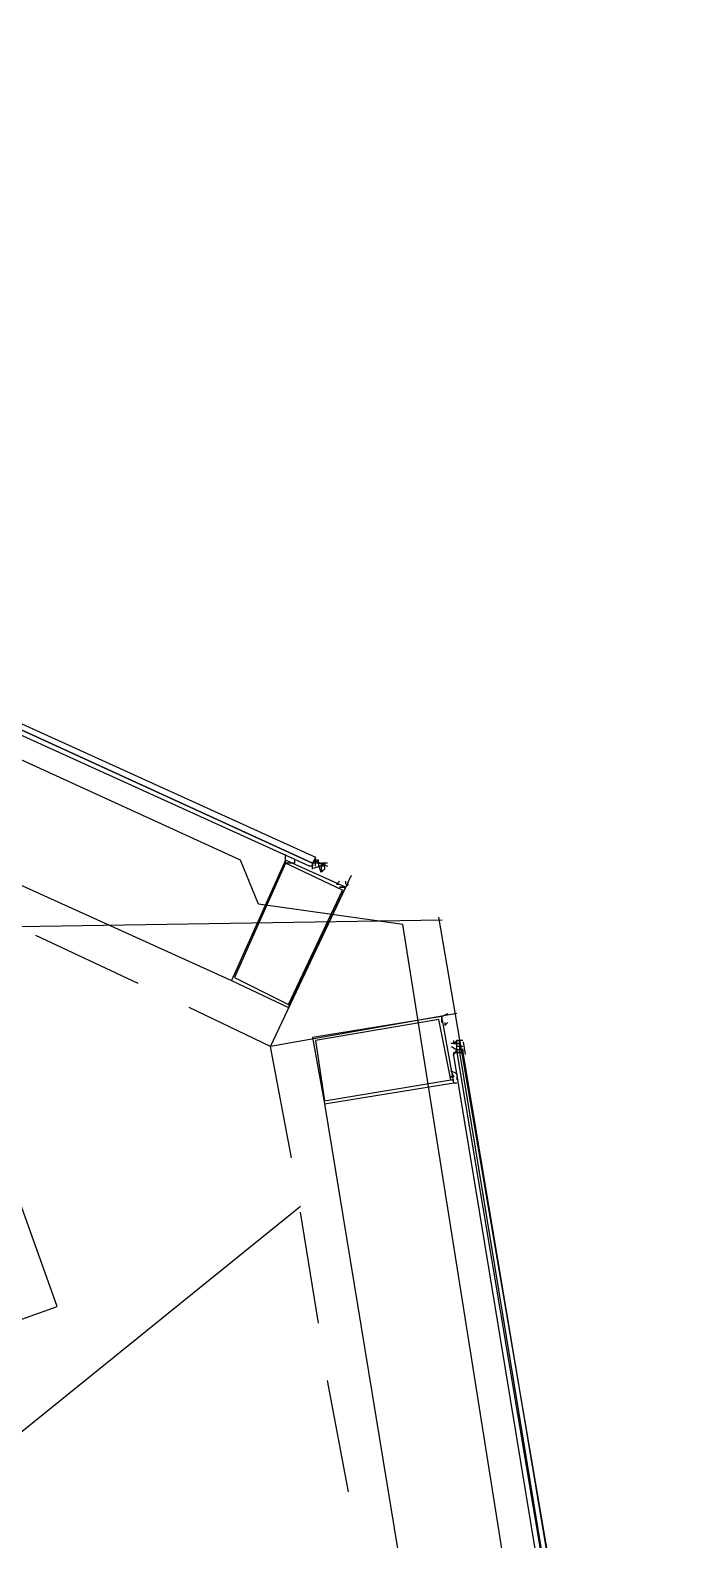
# Model space of a CAD drawing. Header units: feet. Extents: x -84 to 198, y -22 to 181.
# Drawn here: x 133.07 to 135.99, y 140.52 to 147.22 of the extents above; entities that cross this region are included whole.
import ezdxf

# ---------------------------------------------------------------- set-up
doc = ezdxf.new("R2010")
doc.units = ezdxf.units.FT
doc.layers.add('A-AREA-UNIDAD', color=30, linetype='CONTINUOUS')
doc.layers.add('A-LINEA', color=7, linetype='CONTINUOUS')

msp = doc.modelspace()

# ---------------------------------------------------------------- linework, layer by layer
at = {"layer": 'A-AREA-UNIDAD'}
msp.add_lwpolyline([(136.128, 134.3822), (134.72, 143.2533), (134.08, 143.3422), (134, 143.5378), (131.2, 144.8178), (130.4, 144.9422), (130.112, 145.2978), (127.28, 146.4533), (126.672, 146.4889), (126.56, 146.7378), (123.648, 147.8222), (122.912, 147.8933), (122.848, 148.0889), (115.968, 150.2222), (115.2, 150.2578), (115.168, 150.4178), (111.968, 151.2178), (111.328, 151.2178), (111.28, 151.3778), (104.032, 152.7289)], dxfattribs=at)
at = {"layer": 'A-LINEA'}
for p, q in [((130.5733, 144.5378), (133.96, 143.0044)), ((134.2133, 143.5644), (134.2133, 143.5644)), ((134.2267, 143.5511), (134.2267, 143.5511)), ((134.2267, 143.5511), (134.2267, 143.5511)), ((134.32, 143.5244), (134.32, 143.5244)), ((134.32, 143.5244), (134.32, 143.5244)), ((134.32, 143.5244), (134.32, 143.5244)), ((134.32, 143.5244), (134.32, 143.5244)), ((134.32, 143.5111), (134.32, 143.5244)), ((134.3333, 143.5244), (134.32, 143.5244)), ((134.32, 143.5244), (134.32, 143.5244)), ((134.32, 143.5244), (134.32, 143.5244)), ((134.32, 143.5244), (134.32, 143.5244)), ((134.32, 143.5111), (134.32, 143.5111)), ((134.32, 143.5111), (134.32, 143.5111)), ((134.32, 143.5111), (134.32, 143.5111)), ((134.32, 143.5111), (134.32, 143.5111)), ((134.32, 143.5111), (134.32, 143.5111)), ((134.32, 143.5111), (134.32, 143.5111)), ((134.32, 143.5111), (134.32, 143.5111)), ((134.32, 143.5111), (134.32, 143.5111)), ((134.32, 143.5111), (134.32, 143.5111)), ((134.32, 143.5111), (134.32, 143.5111)), ((134.32, 143.5111), (134.32, 143.5111)), ((134.32, 143.5111), (134.32, 143.5111)), ((134.3331, 143.5355), (134.3859, 143.5114)), ((134.3333, 143.5511), (134.3333, 143.5511)), ((134.3333, 143.5511), (134.3333, 143.5511)), ((134.3333, 143.5511), (134.3333, 143.5511)), ((134.3333, 143.5378), (134.3333, 143.5378)), ((134.3333, 143.5244), (134.3333, 143.5378)), ((134.3333, 143.5378), (134.3333, 143.5378)), ((134.3333, 143.5378), (134.3333, 143.5378)), ((134.3467, 143.5378), (134.3333, 143.5378)), ((134.3333, 143.5378), (134.3333, 143.5378)), ((134.3333, 143.5378), (134.3333, 143.5378)), ((134.3333, 143.5378), (134.3333, 143.5378)), ((134.3333, 143.5378), (134.3333, 143.5244)), ((134.3333, 143.5378), (134.3333, 143.5378)), ((134.3333, 143.5378), (134.3333, 143.5378)), ((134.3333, 143.5378), (134.3333, 143.5378)), ((134.3333, 143.5378), (134.3333, 143.5378)), ((134.3333, 143.5378), (134.3333, 143.5378)), ((134.3333, 143.5378), (134.3333, 143.5378)), ((134.3333, 143.5378), (134.3333, 143.5378)), ((134.3333, 143.5244), (134.3333, 143.5378)), ((134.3333, 143.5244), (134.3333, 143.5378)), ((134.3333, 143.5378), (134.3333, 143.5378)), ((134.3333, 143.5378), (134.3333, 143.5378)), ((134.3333, 143.5378), (134.3333, 143.5378)), ((134.3333, 143.5378), (134.3333, 143.5378)), ((134.3333, 143.5378), (134.3333, 143.5378)), ((134.3333, 143.5378), (134.3333, 143.5378)), ((134.3333, 143.5378), (134.3333, 143.5378)), ((134.3333, 143.5244), (134.3333, 143.5244)), ((134.3333, 143.5244), (134.3333, 143.5244)), ((134.3333, 143.5244), (134.3333, 143.5244)), ((134.3333, 143.5111), (134.3333, 143.5244)), ((134.3333, 143.5244), (134.3333, 143.5244)), ((134.3333, 143.5244), (134.3333, 143.5244)), ((134.3467, 143.5244), (134.3333, 143.5244)), ((134.3333, 143.5244), (134.3333, 143.5244)), ((134.3333, 143.5111), (134.3333, 143.5244)), ((134.3467, 143.5244), (134.3333, 143.5244)), ((134.3333, 143.5111), (134.3333, 143.5244)), ((134.3333, 143.5244), (134.3333, 143.5244)), ((134.3467, 143.5244), (134.3333, 143.5244)), ((134.3467, 143.5244), (134.3333, 143.5244)), ((134.3333, 143.5244), (134.3333, 143.5244)), ((134.3467, 143.5244), (134.3333, 143.5244)), ((134.3333, 143.5244), (134.3333, 143.5244)), ((134.3333, 143.5244), (134.3333, 143.5244)), ((134.3333, 143.5244), (134.3333, 143.5244)), ((134.3333, 143.5244), (134.3333, 143.5244)), ((134.3333, 143.5244), (134.3333, 143.5244)), ((134.3333, 143.5244), (134.3333, 143.5244)), ((134.3333, 143.5244), (134.3333, 143.5244)), ((134.3333, 143.5244), (134.3333, 143.5244)), ((134.3333, 143.5244), (134.3333, 143.5244)), ((134.3333, 143.5244), (134.3333, 143.5244)), ((134.3333, 143.5244), (134.3333, 143.5244)), ((134.3333, 143.5244), (134.3333, 143.5244)), ((134.3333, 143.5244), (134.3333, 143.5244)), ((134.3333, 143.5244), (134.3333, 143.5244)), ((134.3333, 143.5244), (134.3333, 143.5244)), ((134.3333, 143.5111), (134.3333, 143.5111)), ((134.3333, 143.5111), (134.3333, 143.5111)), ((134.3333, 143.5111), (134.3333, 143.5111)), ((134.3467, 143.5378), (134.3467, 143.5378)), ((134.3467, 143.5378), (134.3467, 143.5378)), ((134.3467, 143.5378), (134.3467, 143.5378)), ((134.3467, 143.5378), (134.3467, 143.5378)), ((134.3467, 143.5378), (134.3467, 143.5378)), ((134.3467, 143.5244), (134.3467, 143.5378)), ((134.3467, 143.5244), (134.3467, 143.5378)), ((134.3467, 143.5378), (134.3467, 143.5378)), ((134.3467, 143.5378), (134.3467, 143.5378)), ((134.3467, 143.5244), (134.3467, 143.5111)), ((134.3467, 143.5244), (134.3467, 143.5244)), ((134.3467, 143.5244), (134.3467, 143.5244)), ((134.3467, 143.5244), (134.3467, 143.5244)), ((134.3467, 143.5244), (134.3467, 143.5244)), ((134.3467, 143.5244), (134.3467, 143.5244)), ((134.3467, 143.5244), (134.3467, 143.5244)), ((134.3467, 143.5244), (134.3467, 143.5244)), ((134.3467, 143.5244), (134.3467, 143.5244)), ((134.3467, 143.5244), (134.3467, 143.5244)), ((134.3467, 143.5244), (134.3467, 143.5244)), ((134.3467, 143.5244), (134.3467, 143.5244)), ((134.3467, 143.5244), (134.3467, 143.5244)), ((134.3467, 143.5244), (134.3467, 143.5244)), ((134.3467, 143.5244), (134.3467, 143.5244)), ((134.3467, 143.5244), (134.3467, 143.5244)), ((134.3467, 143.5244), (134.3467, 143.5244)), ((134.3467, 143.5244), (134.3467, 143.5244)), ((134.3467, 143.5244), (134.3467, 143.5244)), ((134.3467, 143.5244), (134.3467, 143.5244)), ((134.3467, 143.5244), (134.3467, 143.5244)), ((134.3467, 143.5244), (134.3467, 143.5244)), ((134.3467, 143.5244), (134.3467, 143.5244)), ((134.3467, 143.5244), (134.3467, 143.5244)), ((134.3467, 143.5244), (134.3467, 143.5244)), ((134.3467, 143.5244), (134.3467, 143.5244)), ((134.3467, 143.5244), (134.3467, 143.5244)), ((134.3467, 143.5111), (134.3467, 143.5111)), ((134.3467, 143.5111), (134.3467, 143.5111)), ((134.36, 143.5111), (134.3467, 143.5111)), ((134.3467, 143.5111), (134.3467, 143.5111)), ((134.36, 143.5111), (134.3467, 143.5111)), ((134.3467, 143.5111), (134.3467, 143.5111)), ((134.36, 143.5111), (134.3467, 143.5111)), ((134.36, 143.5111), (134.3467, 143.5111)), ((134.3467, 143.5111), (134.3467, 143.5111)), ((134.3467, 143.5111), (134.3467, 143.5111)), ((134.3467, 143.5111), (134.3467, 143.5111)), ((134.3467, 143.5111), (134.3467, 143.5111)), ((134.3467, 143.5111), (134.3467, 143.5111)), ((134.3467, 143.5111), (134.3467, 143.5111)), ((134.3467, 143.5111), (134.3467, 143.5111)), ((134.3467, 143.5111), (134.3467, 143.5111)), ((134.3467, 143.5111), (134.3467, 143.5111)), ((134.3467, 143.5111), (134.3467, 143.5111)), ((134.36, 143.5244), (134.36, 143.5244)), ((134.36, 143.5244), (134.36, 143.5244)), ((134.36, 143.5244), (134.36, 143.5244)), ((134.3733, 143.5244), (134.36, 143.5244)), ((134.36, 143.5111), (134.36, 143.5244)), ((134.36, 143.5244), (134.36, 143.5244)), ((134.36, 143.5244), (134.36, 143.5244)), ((134.36, 143.5244), (134.36, 143.5244)), ((134.36, 143.5244), (134.36, 143.5244)), ((134.36, 143.5244), (134.36, 143.5244)), ((134.36, 143.5111), (134.36, 143.5244)), ((134.36, 143.5244), (134.3733, 143.5244)), ((134.36, 143.5111), (134.36, 143.5244)), ((134.36, 143.5244), (134.36, 143.5244)), ((134.36, 143.5244), (134.36, 143.5244)), ((134.36, 143.5244), (134.36, 143.5244)), ((134.36, 143.5244), (134.36, 143.5244)), ((134.36, 143.5244), (134.36, 143.5244)), ((134.3733, 143.5244), (134.36, 143.5111)), ((134.36, 143.5244), (134.36, 143.5244)), ((134.36, 143.5244), (134.36, 143.5244)), ((134.36, 143.5244), (134.36, 143.5244)), ((134.36, 143.5244), (134.36, 143.5244)), ((134.36, 143.5244), (134.36, 143.5244)), ((134.36, 143.5244), (134.36, 143.5244)), ((134.36, 143.5244), (134.36, 143.5244)), ((134.36, 143.5244), (134.36, 143.5244)), ((134.36, 143.5244), (134.36, 143.5244)), ((134.36, 143.5244), (134.36, 143.5244)), ((134.36, 143.5244), (134.36, 143.5244)), ((134.36, 143.5244), (134.36, 143.5244)), ((134.36, 143.5111), (134.36, 143.5111)), ((134.36, 143.4978), (134.36, 143.5111)), ((134.3733, 143.5111), (134.36, 143.5111)), ((134.36, 143.5111), (134.36, 143.5111)), ((134.36, 143.5111), (134.36, 143.5111)), ((134.36, 143.5111), (134.36, 143.5111)), ((134.36, 143.5111), (134.36, 143.5111)), ((134.36, 143.5111), (134.36, 143.5111)), ((134.36, 143.5111), (134.36, 143.5111)), ((134.36, 143.5111), (134.36, 143.5111)), ((134.36, 143.5111), (134.36, 143.5111)), ((134.36, 143.5111), (134.36, 143.5111)), ((134.3733, 143.5111), (134.36, 143.5111)), ((134.36, 143.5111), (134.36, 143.5111)), ((134.36, 143.5111), (134.36, 143.5111)), ((134.36, 143.5111), (134.36, 143.5111)), ((134.36, 143.5111), (134.36, 143.5111)), ((134.36, 143.5111), (134.36, 143.5111)), ((134.36, 143.5111), (134.36, 143.5111)), ((134.36, 143.5111), (134.36, 143.5111)), ((134.3733, 143.5244), (134.3733, 143.5244)), ((134.3733, 143.5244), (134.3733, 143.5244)), ((134.3733, 143.5244), (134.3733, 143.5244)), ((134.3733, 143.5244), (134.3733, 143.5244)), ((134.3733, 143.5244), (134.3733, 143.5244)), ((134.3733, 143.5244), (134.3733, 143.5244)), ((134.3733, 143.5244), (134.3733, 143.5244)), ((134.3733, 143.5244), (134.3733, 143.5244)), ((134.3733, 143.5244), (134.3733, 143.5244)), ((134.3733, 143.5244), (134.3733, 143.5244)), ((134.3733, 143.5244), (134.3733, 143.5244)), ((134.3733, 143.5244), (134.3733, 143.5244)), ((134.3733, 143.5244), (134.3733, 143.5244)), ((134.3867, 143.5244), (134.3733, 143.5244)), ((134.3733, 143.5111), (134.3733, 143.5111)), ((134.3733, 143.5111), (134.3733, 143.5111)), ((134.3733, 143.5111), (134.3733, 143.5111)), ((134.3733, 143.5111), (134.3733, 143.5111)), ((134.3733, 143.5111), (134.3733, 143.5111)), ((134.3733, 143.5111), (134.3733, 143.5111)), ((134.3733, 143.5111), (134.3733, 143.5111)), ((134.3733, 143.5111), (134.3733, 143.5111)), ((134.3733, 143.5111), (134.3733, 143.5111)), ((134.3733, 143.5111), (134.3733, 143.5111)), ((134.3733, 143.5111), (134.3733, 143.5111)), ((134.3733, 143.5111), (134.3733, 143.5111)), ((134.3733, 143.5111), (134.3733, 143.5111)), ((134.3733, 143.5111), (134.3733, 143.5111)), ((134.3733, 143.5111), (134.3733, 143.5111)), ((134.3733, 143.5111), (134.3733, 143.5111)), ((134.3733, 143.5111), (134.3733, 143.5111)), ((134.3733, 143.5111), (134.3733, 143.5111)), ((134.3733, 143.5111), (134.3733, 143.5111)), ((134.3733, 143.5111), (134.3733, 143.5111)), ((134.32, 143.4978), (134.32, 143.4978)), ((134.36, 143.4844), (134.36, 143.4978)), ((134.36, 143.4978), (134.36, 143.4978)), ((134.36, 143.4978), (134.36, 143.4978)), ((134.36, 143.4978), (134.36, 143.4978)), ((134.36, 143.4978), (134.36, 143.4978)), ((134.36, 143.4978), (134.36, 143.4978)), ((134.36, 143.4978), (134.36, 143.4978)), ((134.36, 143.4978), (134.36, 143.4978)), ((134.36, 143.4978), (134.36, 143.4978)), ((134.36, 143.4978), (134.36, 143.4978)), ((134.36, 143.4978), (134.36, 143.4978)), ((134.36, 143.4978), (134.36, 143.4978)), ((134.36, 143.4978), (134.36, 143.4978)), ((134.36, 143.4978), (134.36, 143.4978)), ((134.36, 143.4978), (134.36, 143.4978)), ((134.36, 143.4978), (134.36, 143.4978)), ((134.36, 143.4978), (134.36, 143.4978)), ((134.36, 143.4978), (134.36, 143.4844)), ((134.3733, 143.4978), (134.3733, 143.4978)), ((134.3733, 143.4978), (134.3733, 143.4978)), ((134.3733, 143.4978), (134.3733, 143.4978)), ((134.3733, 143.4978), (134.3733, 143.4978)), ((134.3733, 143.4978), (134.3733, 143.4978)), ((134.895, 143.2722), (37.2384, 141.6899)), ((133.5467, 142.9911), (133.0933, 143.2044)), ((134.8933, 142.8178), (134.8933, 142.8178)), ((134.9333, 142.7244), (134.9333, 142.7244)), ((134.9333, 142.7244), (134.9333, 142.7244)), ((134.9333, 142.7244), (134.9333, 142.7244)), ((134.9467, 142.7378), (134.9467, 142.7378)), ((134.9467, 142.7244), (134.9467, 142.7378)), ((134.9467, 142.7244), (134.9467, 142.7244)), ((134.9467, 142.7244), (134.9467, 142.7244)), ((134.9467, 142.7244), (134.96, 142.7244)), ((134.9467, 142.7244), (134.9467, 142.7244)), ((134.9467, 142.7244), (134.9467, 142.7244)), ((134.96, 142.7244), (134.9467, 142.7244)), ((134.9467, 142.7244), (134.9467, 142.7244)), ((134.9467, 142.7244), (134.9467, 142.7244)), ((134.9467, 142.7244), (134.9467, 142.7244)), ((134.9467, 142.7244), (134.9467, 142.7244)), ((134.9467, 142.7244), (134.9467, 142.7244)), ((134.96, 142.7378), (134.96, 142.7378)), ((134.96, 142.7244), (134.96, 142.7378)), ((134.96, 142.7244), (134.96, 142.7378)), ((134.96, 142.7244), (134.96, 142.7378)), ((134.96, 142.7378), (134.96, 142.7378)), ((134.96, 142.7378), (134.96, 142.7378)), ((134.96, 142.7378), (134.96, 142.7378)), ((134.96, 142.7378), (134.96, 142.7378)), ((134.96, 142.7378), (134.96, 142.7378)), ((134.96, 142.7378), (134.96, 142.7378)), ((134.96, 142.7378), (134.96, 142.7378)), ((134.96, 142.7378), (134.96, 142.7378)), ((134.96, 142.7378), (134.9733, 142.7378)), ((134.96, 142.7244), (134.96, 142.7378)), ((134.96, 142.7244), (134.96, 142.7244)), ((134.96, 142.7244), (134.96, 142.7244)), ((134.96, 142.7244), (134.96, 142.7244)), ((134.96, 142.7244), (134.96, 142.7244)), ((134.96, 142.7244), (134.96, 142.7244)), ((134.96, 142.7244), (134.96, 142.7244)), ((134.96, 142.7111), (134.96, 142.7244)), ((134.96, 142.7244), (134.96, 142.7244)), ((134.96, 142.7111), (134.96, 142.7244)), ((134.96, 142.7244), (134.96, 142.7244)), ((134.96, 142.7244), (134.96, 142.7244)), ((134.96, 142.7244), (134.96, 142.7244)), ((134.96, 142.7244), (134.96, 142.7244)), ((134.96, 142.7244), (134.96, 142.7244)), ((134.96, 142.7244), (134.96, 142.7244)), ((134.96, 142.7244), (134.96, 142.7244)), ((134.96, 142.7244), (134.96, 142.7244)), ((134.96, 142.7244), (134.9733, 142.7244)), ((134.96, 142.7244), (134.96, 142.7244)), ((134.96, 142.7244), (134.96, 142.7244)), ((134.96, 142.7244), (134.96, 142.7244)), ((134.96, 142.7111), (134.96, 142.7111)), ((134.96, 142.7111), (134.96, 142.7111)), ((134.96, 142.7111), (134.96, 142.7111)), ((134.96, 142.7111), (134.96, 142.7111)), ((134.96, 142.7111), (134.96, 142.7111)), ((134.96, 142.7111), (134.96, 142.7111)), ((134.96, 142.6978), (134.96, 142.7111)), ((134.9733, 142.7111), (134.96, 142.7111)), ((134.96, 142.7111), (134.96, 142.7111)), ((134.96, 142.7111), (134.96, 142.7111)), ((134.96, 142.7111), (134.96, 142.7111)), ((134.96, 142.7111), (134.96, 142.7111)), ((134.96, 142.7111), (134.96, 142.7111)), ((134.96, 142.7111), (134.96, 142.7111)), ((134.96, 142.7111), (134.96, 142.7111)), ((134.96, 142.7111), (134.96, 142.7111)), ((134.96, 142.7111), (134.96, 142.7111)), ((134.96, 142.7111), (134.96, 142.7111)), ((134.96, 142.7111), (134.96, 142.7111)), ((134.96, 142.7111), (134.96, 142.7111)), ((134.9733, 142.7111), (134.96, 142.7111)), ((134.96, 142.7111), (134.96, 142.7111)), ((134.9733, 142.7378), (134.9733, 142.7378)), ((134.9733, 142.7378), (134.9733, 142.7378)), ((134.9733, 142.7378), (134.9733, 142.7378)), ((134.9733, 142.7244), (134.9733, 142.7378)), ((134.9733, 142.7378), (134.9733, 142.7378)), ((134.9733, 142.7244), (134.9733, 142.7378)), ((134.9733, 142.7378), (134.9733, 142.7378)), ((134.9733, 142.7244), (134.9733, 142.7378)), ((134.9733, 142.7244), (134.9733, 142.7378)), ((134.9733, 142.7378), (134.9733, 142.7378)), ((134.9733, 142.7244), (134.9733, 142.7378)), ((134.9733, 142.7244), (134.9733, 142.7378)), ((134.9733, 142.7378), (134.9733, 142.7378)), ((134.9733, 142.7378), (134.9733, 142.7378)), ((134.9733, 142.7378), (134.9733, 142.7378)), ((134.9733, 142.7378), (134.9733, 142.7378)), ((134.9733, 142.7378), (134.9733, 142.7378)), ((134.9733, 142.7378), (134.9733, 142.7244)), ((134.9733, 142.7378), (134.9733, 142.7244)), ((134.9867, 142.7378), (134.9733, 142.7378)), ((134.9733, 142.7244), (134.9733, 142.7244)), ((134.9733, 142.7244), (134.9733, 142.7244)), ((134.9733, 142.7244), (134.9733, 142.7244)), ((134.9733, 142.7111), (134.9733, 142.7244)), ((134.9733, 142.7244), (134.9733, 142.7244)), ((134.9733, 142.7111), (134.9733, 142.7244)), ((134.9733, 142.7244), (134.9733, 142.7244)), ((134.9733, 142.7111), (134.9733, 142.7244)), ((134.9733, 142.7244), (134.9733, 142.7244)), ((134.9733, 142.7244), (134.9733, 142.7244)), ((134.9733, 142.7244), (134.9733, 142.7244)), ((134.9733, 142.7244), (134.9733, 142.7244)), ((134.9733, 142.7244), (134.9733, 142.7244)), ((134.9733, 142.7244), (134.9733, 142.7244)), ((134.9733, 142.7244), (134.9733, 142.7244)), ((134.9733, 142.7244), (134.9733, 142.7244)), ((134.9733, 142.7111), (134.9733, 142.7111)), ((134.9733, 142.7111), (134.9733, 142.7111)), ((134.9733, 142.7111), (134.9733, 142.7111)), ((134.9733, 142.7111), (134.9733, 142.7111)), ((134.9733, 142.7111), (134.9733, 142.7111)), ((134.9733, 142.7111), (134.9733, 142.7111)), ((134.9733, 142.7111), (134.9733, 142.7111)), ((134.9733, 142.6978), (134.9733, 142.7111)), ((134.9733, 142.7111), (134.9733, 142.7111)), ((134.9733, 142.7111), (134.9733, 142.7111)), ((134.9733, 142.7111), (134.9733, 142.7111)), ((134.9733, 142.7111), (134.9733, 142.7111)), ((134.9733, 142.7111), (134.9733, 142.7111)), ((134.9733, 142.7111), (134.9733, 142.7111)), ((134.9733, 142.7111), (134.9733, 142.7111)), ((134.9733, 142.7111), (134.9733, 142.7111)), ((134.9733, 142.7111), (134.9733, 142.7111)), ((134.9867, 142.7111), (134.9733, 142.7111)), ((134.9867, 142.7111), (134.9733, 142.7111)), ((134.9733, 142.7111), (134.9733, 142.6978)), ((134.9733, 142.7111), (134.9733, 142.7111)), ((134.9733, 142.7111), (134.9733, 142.7111)), ((134.9733, 142.7111), (134.9733, 142.7111)), ((134.9733, 142.7111), (134.9733, 142.7111)), ((134.9733, 142.7111), (134.9733, 142.7111)), ((134.9733, 142.7111), (134.9733, 142.7111)), ((134.9733, 142.7111), (134.9733, 142.7111)), ((134.9733, 142.7111), (134.9733, 142.7111)), ((134.9733, 142.7111), (134.9733, 142.7111)), ((134.9733, 142.7111), (134.9733, 142.7111)), ((134.9733, 142.7111), (134.9733, 142.7111)), ((134.9867, 142.7111), (134.9867, 142.7111)), ((134.988, 142.733), (134.9975, 142.6758)), ((134.9467, 142.6844), (134.96, 142.6844)), ((134.9467, 142.6844), (134.9467, 142.6844)), ((134.9467, 142.6844), (134.9467, 142.6844)), ((134.9467, 142.6844), (134.9467, 142.6844)), ((134.9467, 142.6844), (134.9467, 142.6844)), ((134.9467, 142.6844), (134.9467, 142.6844)), ((134.9467, 142.6844), (134.9467, 142.6844)), ((134.9467, 142.6844), (134.9467, 142.6844)), ((134.9467, 142.6844), (134.9467, 142.6844)), ((134.96, 142.6978), (134.9733, 142.6978)), ((134.96, 142.6978), (134.96, 142.6978)), ((134.96, 142.6844), (134.96, 142.6978)), ((134.96, 142.6978), (134.96, 142.6978)), ((134.96, 142.6978), (134.96, 142.6978)), ((134.96, 142.6978), (134.96, 142.6978)), ((134.96, 142.6978), (134.96, 142.6978)), ((134.96, 142.6978), (134.96, 142.6978)), ((134.96, 142.6978), (134.96, 142.6978)), ((134.96, 142.6978), (134.96, 142.6978)), ((134.96, 142.6978), (134.96, 142.6978)), ((134.96, 142.6978), (134.9733, 142.6978)), ((134.96, 142.6978), (134.96, 142.6978)), ((134.96, 142.6978), (134.96, 142.6978)), ((134.96, 142.6978), (134.96, 142.6978)), ((134.96, 142.6978), (134.96, 142.6978)), ((134.96, 142.6978), (134.96, 142.6978)), ((134.96, 142.6978), (134.96, 142.6978)), ((134.96, 142.6978), (134.96, 142.6978)), ((134.96, 142.6978), (134.96, 142.6978)), ((134.96, 142.6978), (134.96, 142.6844)), ((134.96, 142.6978), (134.96, 142.6978)), ((134.96, 142.6978), (134.96, 142.6978)), ((134.96, 142.6978), (134.96, 142.6978)), ((134.96, 142.6978), (134.96, 142.6978)), ((134.96, 142.6978), (134.96, 142.6978)), ((134.96, 142.6978), (134.96, 142.6978)), ((134.96, 142.6978), (134.96, 142.6978)), ((134.96, 142.6978), (134.96, 142.6978)), ((134.96, 142.6978), (134.96, 142.6978)), ((134.96, 142.6844), (134.96, 142.6844)), ((134.96, 142.6844), (134.96, 142.6844)), ((134.96, 142.6844), (134.96, 142.6844)), ((134.96, 142.6844), (134.96, 142.6844)), ((134.96, 142.6844), (134.96, 142.6844)), ((134.96, 142.6844), (134.96, 142.6844)), ((134.96, 142.6844), (134.96, 142.6844)), ((134.96, 142.6844), (134.96, 142.6844)), ((134.96, 142.6844), (134.96, 142.6844)), ((134.96, 142.6844), (134.96, 142.6844)), ((134.96, 142.6844), (134.96, 142.6844)), ((134.96, 142.6844), (134.96, 142.6844)), ((134.96, 142.6844), (134.96, 142.6844)), ((134.9733, 142.6844), (134.96, 142.6844)), ((134.96, 142.6844), (134.96, 142.6844)), ((134.96, 142.6844), (134.96, 142.6844)), ((134.96, 142.6844), (134.96, 142.6844)), ((134.9733, 142.6844), (134.96, 142.6844)), ((134.9733, 142.6978), (134.9733, 142.6978)), ((134.9733, 142.6978), (134.9733, 142.6978)), ((134.9733, 142.6978), (134.9733, 142.6978)), ((134.9733, 142.6978), (134.9733, 142.6978)), ((134.9733, 142.6978), (134.9733, 142.6978)), ((134.9733, 142.6978), (134.9733, 142.6978)), ((134.9733, 142.6978), (134.9733, 142.6978)), ((134.9733, 142.6978), (134.9733, 142.6978)), ((134.9733, 142.6978), (134.9733, 142.6978)), ((134.9733, 142.6978), (134.9733, 142.6978)), ((134.9733, 142.6978), (134.9733, 142.6978)), ((134.9733, 142.6978), (134.9733, 142.6978)), ((134.9733, 142.6978), (134.9733, 142.6978)), ((134.9733, 142.6978), (134.9733, 142.6978)), ((134.9733, 142.6978), (134.9733, 142.6978)), ((134.9733, 142.6978), (134.9733, 142.6978)), ((134.9733, 142.6978), (134.9733, 142.6978)), ((134.9733, 142.6978), (134.9733, 142.6978)), ((134.9733, 142.6978), (134.9733, 142.6978)), ((134.9867, 142.6978), (134.9733, 142.6978)), ((134.9733, 142.6978), (134.9733, 142.6978)), ((134.9733, 142.6978), (134.9733, 142.6978)), ((134.9733, 142.6978), (134.9733, 142.6978)), ((134.9867, 142.6978), (134.9733, 142.6978)), ((134.9733, 142.6978), (134.9733, 142.6978)), ((134.9733, 142.6978), (134.9733, 142.6978)), ((134.9733, 142.6978), (134.9733, 142.6978)), ((134.9867, 142.6978), (134.9733, 142.6978)), ((134.9733, 142.6978), (134.9733, 142.6978)), ((134.9733, 142.6844), (134.9733, 142.6844)), ((134.9733, 142.6844), (134.9733, 142.6844)), ((134.9733, 142.6844), (134.9733, 142.6844)), ((134.9733, 142.6844), (134.9733, 142.6844)), ((134.9733, 142.6844), (134.9733, 142.6844)), ((134.9733, 142.6844), (134.9867, 142.6844)), ((134.9733, 142.6844), (134.9733, 142.6844)), ((134.9733, 142.6844), (134.9733, 142.6844)), ((134.9733, 142.6844), (134.9733, 142.6844)), ((134.9733, 142.6844), (134.9733, 142.6844)), ((134.9733, 142.6844), (134.9733, 142.6844)), ((134.9733, 142.6844), (134.9733, 142.6844)), ((134.9733, 142.6844), (134.9733, 142.6844)), ((134.9733, 142.6844), (134.9733, 142.6844)), ((134.9733, 142.6844), (134.9733, 142.6844)), ((134.9733, 142.6844), (134.9733, 142.6844)), ((134.9867, 142.6978), (134.9867, 142.6978)), ((134.9867, 142.6978), (134.9867, 142.6978)), ((134.9867, 142.6978), (134.9867, 142.6978)), ((134.9867, 142.6978), (134.9867, 142.6978)), ((134.9867, 142.6844), (134.9867, 142.6978)), ((134.9867, 142.6978), (134.9867, 142.6978)), ((134.9867, 142.6978), (134.9867, 142.6844)), ((134.9867, 142.6978), (134.9867, 142.6978)), ((134.9867, 142.6978), (134.9867, 142.6978)), ((134.9867, 142.6978), (134.9867, 142.6978)), ((134.9867, 142.6978), (134.9867, 142.6978)), ((134.9867, 142.6978), (134.9867, 142.6978)), ((134.9867, 142.6978), (134.9867, 142.6978)), ((134.9867, 142.6978), (134.9867, 142.6978)), ((134.9867, 142.6844), (134.9867, 142.6844)), ((134.9867, 142.6844), (134.9867, 142.6844)), ((134.9867, 142.6844), (134.9867, 142.6844)), ((134.9867, 142.6844), (134.9867, 142.6844)), ((134.9333, 142.5644), (134.9467, 142.5644)), ((134.9733, 142.5644), (134.9733, 142.5644)), ((134.3733, 142.4578), (134.9733, 138.8044)), ((130.72, 139.1378), (134.2667, 142.0044)), ((134.3467, 141.4844), (134.2667, 141.9778)), ((134.48, 140.7378), (134.3867, 141.2311))]:
    msp.add_line(p, q, dxfattribs=at)
for points in [[(130.7333, 145.1644), (134.32, 143.5244), (134.32, 143.5111), (134.3067, 143.5111), (130.72, 145.1378), (130.72, 145.1511), (130.7333, 145.1644)], [(130.7467, 145.1778), (134.3333, 143.5511), (134.32, 143.5244), (130.7333, 145.1644), (130.7333, 145.1778), (130.7467, 145.1778)], [(133.96, 143.0044), (134.2133, 142.8844), (134.4667, 143.4178), (134.2, 143.5378), (133.96, 143.0044)], [(133.9733, 143.0178), (134.2133, 142.8978), (134.4533, 143.4044), (134.2, 143.5244), (133.9733, 143.0178)], [(134.2, 143.5244), (134.2, 143.5244), (134.2, 143.5244), (134.2, 143.5244), (134.2, 143.5378), (134.2, 143.5378), (134.2, 143.5378), (134.2, 143.5378), (134.2, 143.5644), (134.2, 143.5644)], [(134.2133, 143.5244), (134.2133, 143.5244), (134.2133, 143.5244), (134.2133, 143.5244), (134.2, 143.5244)], [(134.2133, 143.5511), (134.2133, 143.5511), (134.2133, 143.5511)], [(134.24, 143.5378), (134.24, 143.5378), (134.24, 143.5378), (134.24, 143.5244), (134.24, 143.5244), (134.2133, 143.5244), (134.2133, 143.5244), (134.2133, 143.5244), (134.2133, 143.5244), (134.2133, 143.5244), (134.2133, 143.5244), (134.2133, 143.5244)], [(134.32, 143.4978), (134.32, 143.5111), (134.32, 143.5244), (134.3333, 143.5378), (134.3333, 143.5511)], [(134.3582, 143.4829), (134.3488, 143.5091), (134.3223, 143.5005)], [(134.3333, 143.5244), (134.3333, 143.5244), (134.3333, 143.5378), (134.3333, 143.5378)], [(134.3467, 143.5244), (134.36, 143.5244), (134.36, 143.5111)], [(134.3733, 143.5244), (134.3733, 143.5111), (134.3733, 143.4978), (134.36, 143.4844)], [(134.3733, 143.5111), (134.3733, 143.5111), (134.3733, 143.5244)], [(134.96, 142.8578), (134.1333, 142.7111), (134.4933, 143.4711)], [(134.44, 143.4444), (134.44, 143.4444), (134.44, 143.4444), (134.44, 143.4444), (134.4267, 143.4311), (134.4267, 143.4311), (134.44, 143.4311), (134.44, 143.4311)], [(134.4533, 143.4444), (134.4533, 143.4444), (134.4533, 143.4444)], [(134.4667, 143.4444), (134.4667, 143.4444), (134.4667, 143.4311)], [(134.44, 143.4178), (134.44, 143.4178), (134.44, 143.4178), (134.44, 143.4178), (134.44, 143.4178), (134.44, 143.4178), (134.4533, 143.4178), (134.4533, 143.4178), (134.4533, 143.4178), (134.4533, 143.4178), (134.4533, 143.4178), (134.4667, 143.4178), (134.4667, 143.4178), (134.48, 143.4311), (134.48, 143.4311)], [(134.4533, 143.4178), (134.44, 143.4178), (134.44, 143.4178), (134.44, 143.4178), (134.44, 143.4178)], [(138.3067, 108.7111), (138.2133, 112.1778), (138.0667, 115.6578), (137.8533, 119.1244), (137.6, 122.5911), (137.28, 126.0578), (136.9067, 129.5244), (136.48, 132.9778), (136, 136.4178), (135.4667, 139.8578), (134.88, 143.2844)], [(131.5271, 140.9641), (133.187, 141.5582), (132.5929, 143.2181)], [(134.2267, 142.2178), (134.1333, 142.7111), (133.7733, 142.8844)], [(134.32, 142.7511), (134.3733, 142.4578), (134.9467, 142.5511), (134.8933, 142.8444), (134.32, 142.7511)], [(134.8933, 142.8311), (134.8933, 142.8178), (134.8933, 142.8178), (134.8933, 142.8178), (134.8933, 142.8311), (134.8933, 142.8311), (134.8933, 142.8311), (134.8933, 142.8311), (134.8933, 142.8311), (134.8933, 142.8311), (134.8933, 142.8311), (134.8933, 142.8444), (134.8933, 142.8444), (134.92, 142.8578), (134.92, 142.8578)], [(134.92, 142.8444), (134.92, 142.8444), (134.92, 142.8444)], [(134.3333, 142.7378), (134.3733, 142.4711), (134.9333, 142.5644), (134.88, 142.8311), (134.3333, 142.7378)], [(134.9067, 142.8178), (134.9067, 142.8044), (134.9067, 142.8044), (134.92, 142.8178), (134.92, 142.8178), (134.92, 142.8178), (134.92, 142.8178)], [(134.92, 142.8311), (134.92, 142.8311), (134.92, 142.8311)], [(134.9733, 142.7378), (134.96, 142.7378), (134.9467, 142.7244), (134.9333, 142.7244)], [(134.9445, 142.6716), (134.9596, 142.6949), (134.9368, 142.7109)], [(134.9733, 142.7244), (134.96, 142.7244), (134.9733, 142.7244)], [(134.9733, 142.7244), (134.96, 142.7244), (134.9733, 142.7244)], [(134.9733, 142.7111), (134.9733, 142.6978), (134.9733, 142.6844)], [(134.9733, 142.7111), (134.9733, 142.6978), (134.9733, 142.6844)], [(134.96, 142.6844), (135.6133, 138.7911), (135.6, 138.7911), (135.5867, 138.7911), (134.9467, 142.6711), (134.9467, 142.6844), (134.96, 142.6844)], [(134.9467, 142.6844), (134.96, 142.6844), (134.9733, 142.6844), (134.9867, 142.6844)], [(134.9733, 142.6844), (134.9733, 142.6844), (134.9733, 142.6978)], [(134.9733, 142.6978), (134.9867, 142.6978), (134.9867, 142.6844)], [(134.9867, 142.6844), (135.64, 138.7911), (135.6133, 138.7911), (134.9733, 142.6844), (134.9867, 142.6844)], [(134.96, 142.5911), (134.96, 142.5911), (134.96, 142.5911), (134.96, 142.5911), (134.9333, 142.6044), (134.9333, 142.6044), (134.9467, 142.5778), (134.9333, 142.5778), (134.9333, 142.5778), (134.9333, 142.5778), (134.9333, 142.5778), (134.9333, 142.5778), (134.9333, 142.5778)], [(134.9333, 142.5778), (134.9333, 142.5778), (134.9467, 142.5778), (134.9467, 142.5778)], [(134.96, 142.5911), (134.96, 142.5778), (134.96, 142.5778), (134.96, 142.5644)], [(134.9333, 142.5644), (134.9333, 142.5644), (134.9333, 142.5644), (134.9333, 142.5644), (134.9467, 142.5644), (134.9467, 142.5644), (134.9467, 142.5644), (134.9467, 142.5644)], [(134.9467, 142.5511), (134.96, 142.5511), (134.96, 142.5511)]]:
    msp.add_lwpolyline(points, dxfattribs=at)
msp.add_lwpolyline([(134.8933, 142.8311), (134.8933, 142.8311), (134.8933, 142.8311), (134.8933, 142.8311)], close=True, dxfattribs=at)

doc.saveas('drawing.dxf')
